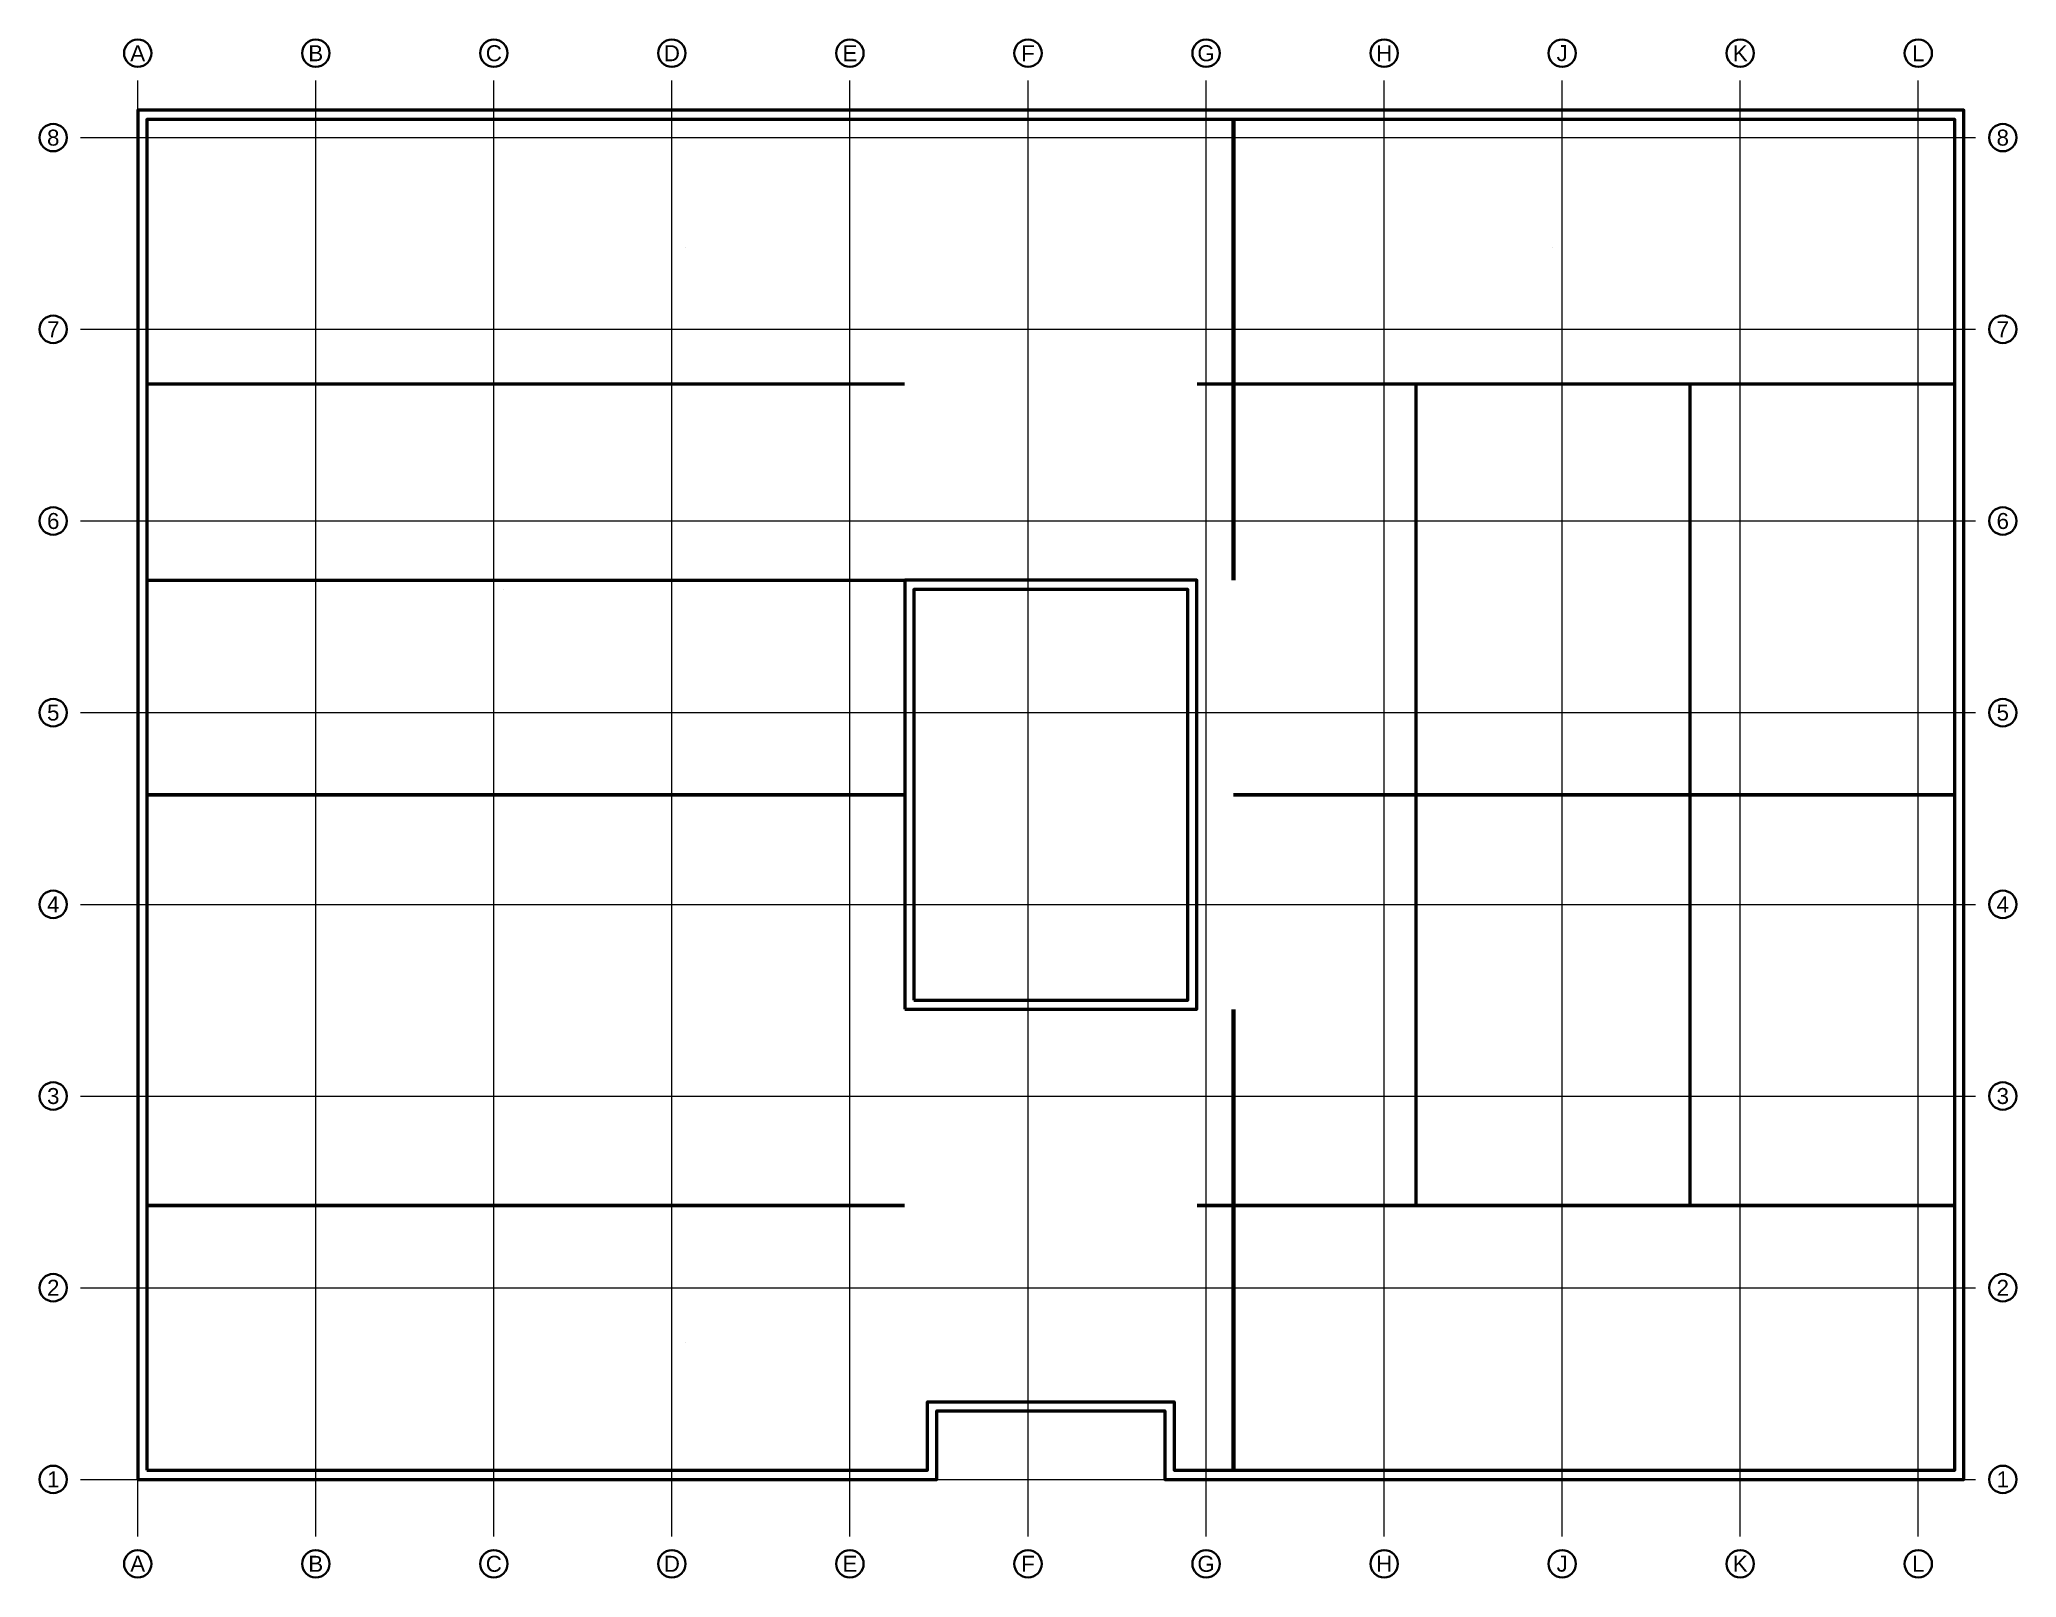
# Model space of a CAD drawing. Header units: millimetres. Extents: x -4300 to 82300, y -4300 to 63100.
import ezdxf
from ezdxf.enums import TextEntityAlignment as Align

# ---------------------------------------------------------------- set-up
doc = ezdxf.new("R2010")
doc.units = ezdxf.units.MM
for name, color, linetype, lineweight in [('A-ANNO-NOTE', 7, 'Continuous', 25), ('A-ANNO-TEXT', 7, 'Continuous', 25), ('A-DOOR', 30, 'Continuous', 25), ('A-GLAZ', 4, 'Continuous', 25), ('A-WALL-EXT', 5, 'Continuous', 50), ('A-WALL-FIRE', 11, 'Continuous', 50), ('A-WALL-INT', 2, 'Continuous', 35), ('S-GRID', 8, 'Continuous', 18), ('S-GRID-IDEN', 7, 'Continuous', 35)]:
    doc.layers.add(name, color=color, linetype=linetype, lineweight=lineweight)
doc.styles.add('HTXT-3.5', font='arial.ttf', dxfattribs={"height": 3.5})
doc.styles.add('HTXT-7', font='arial.ttf', dxfattribs={"height": 7})

msp = doc.modelspace()

# ---------------------------------------------------------------- linework, layer by layer
at = {"layer": 'A-DOOR'}
msp.add_lwpolyline([(37500, 3000), (42500, 3000)], dxfattribs=at)
at = {"layer": 'A-GLAZ'}
msp.add_lwpolyline([(35400, 3400), (44600, 3400)], dxfattribs=at)
at = {"layer": 'A-WALL-EXT'}
for points in [[(0, 0), (35000, 0), (35000, 3000), (45000, 3000), (45000, 0), (80000, 0), (80000, 60000), (0, 60000)], [(400, 400), (34600, 400), (34600, 3400), (45400, 3400), (45400, 400), (79600, 400), (79600, 59600), (400, 59600)], [(33600, 20600), (46400, 20600), (46400, 39400), (33600, 39400)], [(34000, 21000), (46000, 21000), (46000, 39000), (34000, 39000)]]:
    msp.add_lwpolyline(points, close=True, dxfattribs=at)
at = {"layer": 'A-WALL-FIRE'}
for points in [[(48000, 39400, 200, 200, 0), (48000, 59600, 200, 200, 0)], [(48000, 400, 200, 200, 0), (48000, 20600, 200, 200, 0)]]:
    msp.add_lwpolyline(points, format="xyseb", dxfattribs=at)
at = {"layer": 'A-WALL-INT'}
for points in [[(400, 48000, 150, 150, 0), (33600, 48000, 150, 150, 0)], [(46400, 48000, 150, 150, 0), (79600, 48000, 150, 150, 0)], [(56000, 12000, 150, 150, 0), (56000, 48000, 150, 150, 0)], [(68000, 12000, 150, 150, 0), (68000, 48000, 150, 150, 0)], [(400, 39400, 150, 150, 0), (33600, 39400, 150, 150, 0)], [(400, 30000, 150, 150, 0), (33600, 30000, 150, 150, 0)], [(48000, 30000, 150, 150, 0), (79600, 30000, 150, 150, 0)], [(400, 12000, 150, 150, 0), (33600, 12000, 150, 150, 0)], [(46400, 12000, 150, 150, 0), (79600, 12000, 150, 150, 0)]]:
    msp.add_lwpolyline(points, format="xyseb", dxfattribs=at)
at = {"layer": 'S-GRID'}
for p, q in [((0, -2500), (0, 61300)), ((7800, -2500), (7800, 61300)), ((15600, -2500), (15600, 61300)), ((23400, -2500), (23400, 61300)), ((31200, -2500), (31200, 61300)), ((39000, -2500), (39000, 61300)), ((46800, -2500), (46800, 61300)), ((54600, -2500), (54600, 61300)), ((62400, -2500), (62400, 61300)), ((70200, -2500), (70200, 61300)), ((78000, -2500), (78000, 61300)), ((-2500, 58800), (80500, 58800)), ((-2500, 50400), (80500, 50400)), ((-2500, 42000), (80500, 42000)), ((-2500, 33600), (80500, 33600)), ((-2500, 25200), (80500, 25200)), ((-2500, 16800), (80500, 16800)), ((-2500, 8400), (80500, 8400)), ((-2500, 0), (80500, 0))]:
    msp.add_line(p, q, dxfattribs=at)
at = {"layer": 'S-GRID-IDEN'}
for centre in [(0, 62500), (7800, 62500), (15600, 62500), (23400, 62500), (31200, 62500), (39000, 62500), (46800, 62500), (54600, 62500), (62400, 62500), (70200, 62500), (78000, 62500), (-3700, 58800), (81700, 58800), (-3700, 50400), (81700, 50400), (-3700, 42000), (81700, 42000), (-3700, 33600), (81700, 33600), (-3700, 25200), (81700, 25200), (-3700, 16800), (81700, 16800), (-3700, 8400), (81700, 8400), (-3700, 0), (81700, 0), (0, -3700), (7800, -3700), (15600, -3700), (23400, -3700), (31200, -3700), (39000, -3700), (46800, -3700), (54600, -3700), (62400, -3700), (70200, -3700), (78000, -3700)]:
    msp.add_circle(centre, 600, dxfattribs=at)

# ---------------------------------------------------------------- texts
at = {"layer": 'A-ANNO-NOTE', "insert": (48000, 30500), "char_height": 2.5, "attachment_point": 5, "rotation": 90, "style": 'HTXT-3.5'}
msp.add_mtext('FIRE WALL REI 60\\PWT 2024 par. 212', dxfattribs=at)
at = {"layer": 'A-ANNO-NOTE', "insert": (40000, 1500), "char_height": 2.5, "attachment_point": 5, "style": 'HTXT-3.5'}
msp.add_mtext('MAIN ENTRANCE\\P(1,4 m drzwi automatyczne)\\PWT 2024 para. 62', dxfattribs=at)
at = {"layer": 'A-ANNO-TEXT', "char_height": 2.5, "attachment_point": 5, "style": 'HTXT-7'}
for s, insert in [('STREFA F\\PBACK-OF-HOUSE\\PKUCHNIA LAB TECH', (24000, 54000)), ('STREFA G\\PBACK-OF-HOUSE\\PPRALNIA + SKAD.', (62000, 54000)), ('STREFA C\\PDIAGNOSTYKA', (16000, 39000)), ('STREFA E\\PINPATIENT\\P(SINGLE-BED +AIIR)', (62000, 39000)), ('DZIEDZINIEC\\PBIOPHILIC\\P12 x 18 m\\P216 m2', (40000, 30000)), ('STREFA B\\PSOR EMERGENCY', (16000, 21000)), ('STREFA D\\POR STERILE', (62000, 21000)), ('STREFA A\\PPUBLIC / ADMIN', (24000, 6000))]:
    msp.add_mtext(s, dxfattribs=dict(at, insert=insert))
at = {"layer": 'S-GRID-IDEN', "style": 'HTXT-7'}
for s, p in [('A', (0, 62500)), ('B', (7800, 62500)), ('C', (15600, 62500)), ('D', (23400, 62500)), ('E', (31200, 62500)), ('F', (39000, 62500)), ('G', (46800, 62500)), ('H', (54600, 62500)), ('J', (62400, 62500)), ('K', (70200, 62500)), ('L', (78000, 62500)), ('8', (-3700, 58800)), ('8', (81700, 58800)), ('7', (-3700, 50400)), ('7', (81700, 50400)), ('6', (-3700, 42000)), ('6', (81700, 42000)), ('5', (-3700, 33600)), ('5', (81700, 33600)), ('4', (-3700, 25200)), ('4', (81700, 25200)), ('3', (-3700, 16800)), ('3', (81700, 16800)), ('2', (-3700, 8400)), ('2', (81700, 8400)), ('1', (-3700, 0)), ('1', (81700, 0)), ('A', (0, -3700)), ('B', (7800, -3700)), ('C', (15600, -3700)), ('D', (23400, -3700)), ('E', (31200, -3700)), ('F', (39000, -3700)), ('G', (46800, -3700)), ('H', (54600, -3700)), ('J', (62400, -3700)), ('K', (70200, -3700)), ('L', (78000, -3700))]:
    msp.add_text(s, height=700, dxfattribs=at).set_placement(p, align=Align.MIDDLE)

doc.saveas('drawing.dxf')
